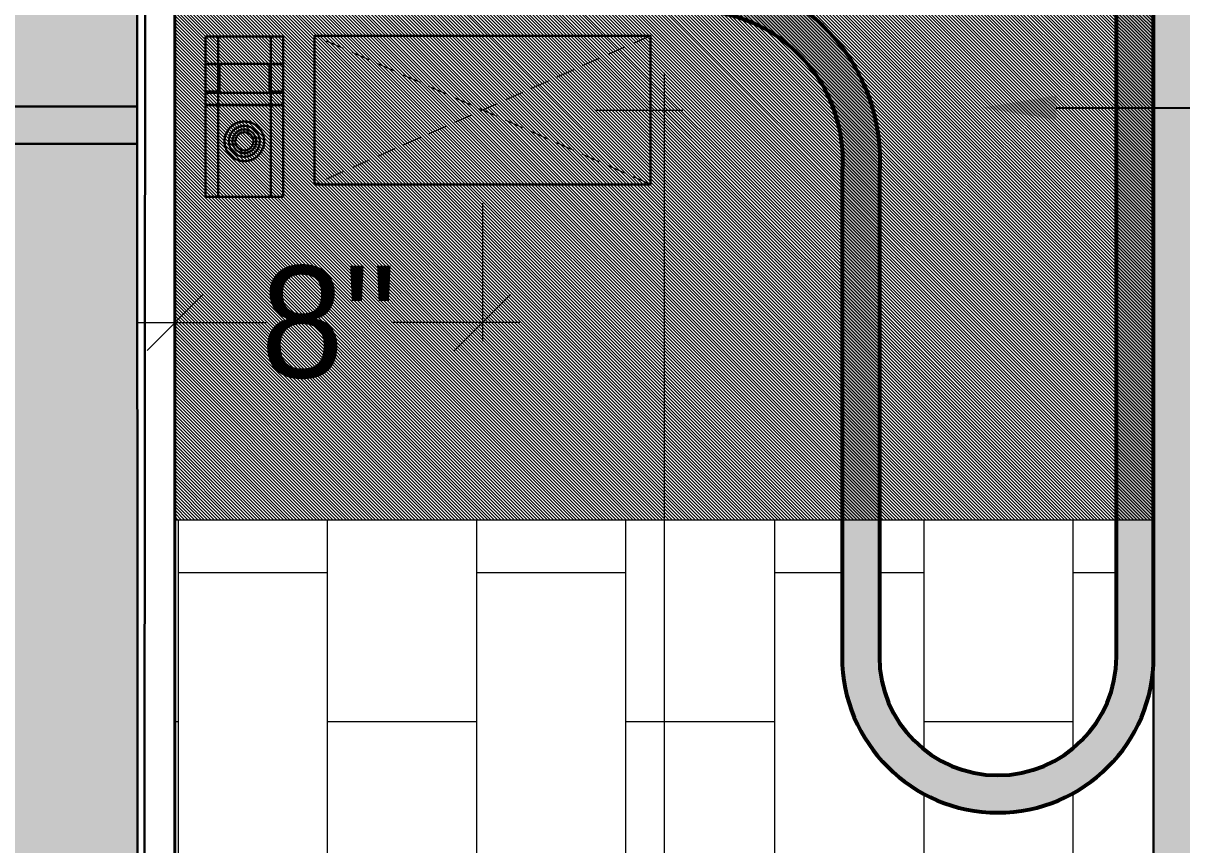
# Model space of a CAD drawing. Header units: millimetres. Extents: x 35877 to 3066687, y -650199 to -40525.
# Drawn here: x 147615.84 to 147646.92, y -179767.3 to -179745.26 of the extents above; entities that cross this region are included whole.
import ezdxf
from ezdxf import colors
from ezdxf.entities.mleader import LeaderData, LeaderLine
from ezdxf.math import Vec2, Vec3

# ---------------------------------------------------------------- set-up
doc = ezdxf.new("R2010")
doc.units = ezdxf.units.MM
doc.header["$MEASUREMENT"] = 0
doc.header["$PDMODE"] = 35
doc.linetypes.add('DASHED', pattern=[0.75, 0.5, -0.25])
doc.linetypes.add('DASHED2', pattern=[0.375, 0.25, -0.125])
doc.layers.get('Defpoints').update_dxf_attribs({"color": 220})
for name, color, linetype, lineweight in [('A8_FURNITURE', 32, 'Continuous', 30), ('dim05', 1, 'Continuous', 13), ('el', 7, 'Continuous', 20), ('ELEC-wires', 1, 'DASHED2', 13), ('Elevation 4.5', 206, 'Continuous', 5), ('FURNI', 25, 'Continuous', 5), ('FURNITURE', 32, 'Continuous', 9), ('furniture dimensions', 1, 'DASHED', 0), ('NAME PLATE', 7, 'Continuous', 25), ('wall', 7, 'Continuous', 30)]:
    doc.layers.add(name, color=color, linetype=linetype, lineweight=lineweight)
doc.styles.add('century g', font='GOTHIC.TTF')
doc.styles.get("Standard").update_dxf_attribs({"font": 'arial.ttf', "height": 6})
doc.dimstyles.new('Archana', dxfattribs={"dimtxt": 2, "dimasz": 0.75, "dimexe": 0.5, "dimexo": 0.5, "dimgap": 0, "dimtad": 0, "dimzin": 0, "dimdsep": 46, "dimlunit": 4, "dimtxsty": 'century g', "dimblk": 'OBLIQUE', "dimcen": 0, "dimdle": 1, "dimclrd": 256, "dimclre": 256, "dimclrt": 256, "dimadec": 0, "dimazin": 0, "dimtfac": 1, "dimtofl": 0, "dimtmove": 1, "dimatfit": 3, "dimfxl": 1, "dimfxlon": 1, "dimtolj": 1, "dimtzin": 0, "dimlwd": -1, "dimlwe": -1, "dimarcsym": 0})
pattern_1 = [(90, (0, 0), (-4, 2.449293598294706e-16), []), (180, (0, 0), (-4, -3.999999999999999), [4, -4])]

# ---------------------------------------------------------------- blocks, each defined once
blk = doc.blocks.new('6616')
at = {"color": 242, "linetype": 'DASHED', "true_color": 0xcd2027}
for p, q in [((386784.7908394939, -36915.77063452489), (386775.7837103015, -36911.78377544171)), ((386784.7908394939, -36911.78377544171), (386775.7837103015, -36915.77063452489))]:
    blk.add_line(p, q, dxfattribs=at)
at = {"layer": 'ELEC-wires', "color": 5, "linetype": 'ByBlock', "lineweight": 30, "ltscale": 4}
blk.add_lwpolyline([(386775.7837103015, -36911.78377544171), (386784.7908394939, -36911.78377544171), (386784.7908394939, -36915.77063452489), (386775.7837103015, -36915.77063452489)], close=True, dxfattribs=at)
blk = doc.blocks.new('_Oblique')
at = {"layer": 'wall', "color": 0, "lineweight": -2}
blk.add_line((-0.5, -0.5), (0.5, 0.5), dxfattribs=at)
blk = doc.blocks.new('*D845')
at = {"layer": 'Defpoints', "color": 0, "linetype": 'Continuous', "lineweight": 0, "transparency": 16777216}
for p in [(147630.7022121066, -179747.5907615924), (147630.7022121066, -179801.5907615923), (147633.0356222892, -179801.5907615923)]:
    blk.add_point(p, dxfattribs=at)
at = {"layer": 'furniture dimensions', "color": 5, "linetype": 'Continuous', "transparency": 16777216}
for p, q in [((147633.0356222892, -179746.5907615924), (147633.0356222892, -179770.6261116943)), ((147633.0356222892, -179802.5907615923), (147633.0356222892, -179778.5554114904)), ((147631.2022121066, -179801.5907615923), (147633.5356222892, -179801.5907615923))]:
    blk.add_line(p, q, dxfattribs=at)
at = {"layer": 'furniture dimensions', "color": 5, "linetype": 'ByBlock', "transparency": 16777216}
blk.add_line((147631.2022121066, -179747.5907615924), (147633.5356222892, -179747.5907615924), dxfattribs=at)
at = {"layer": 'furniture dimensions', "color": 5, "linetype": 'Continuous', "transparency": 16777216, "xscale": 1.5, "yscale": 1.5, "zscale": 1.5}
for p, rotation in [((147633.0356222892, -179747.5907615924), 90), ((147633.0356222892, -179801.5907615923), 270)]:
    blk.add_blockref('_Oblique', p, dxfattribs=dict(at, rotation=rotation))
at = {"layer": 'furniture dimensions', "linetype": 'Continuous', "lineweight": 0, "transparency": 16777216, "insert": (147633.0356222891, -179774.5907615923), "char_height": 3, "attachment_point": 5, "rotation": 90, "style": 'century g'}
blk.add_mtext('\\A1;4\'-6"', dxfattribs=at)
blk = doc.blocks.new('*D846')
at = {"layer": 'Defpoints', "color": 0, "linetype": 'Continuous', "lineweight": 0, "transparency": 16777216}
for p in [(147619.9106457577, -179749.1158736523), (147628.1599022176, -179749.5841911339), (147619.9106457577, -179753.2863337519)]:
    blk.add_point(p, dxfattribs=at)
at = {"layer": 'furniture dimensions', "color": 5, "linetype": 'Continuous', "transparency": 16777216}
for p, q in [((147619.9106457577, -179749.6158736523), (147619.9106457577, -179753.7863337519)), ((147618.9106457577, -179753.2863337519), (147622.3517253812, -179753.2863337519)), ((147629.1599022176, -179753.2863337519), (147625.718822594, -179753.2863337519))]:
    blk.add_line(p, q, dxfattribs=at)
at = {"layer": 'furniture dimensions', "color": 5, "linetype": 'ByBlock', "transparency": 16777216}
blk.add_line((147628.1599022176, -179750.0841911339), (147628.1599022176, -179753.7863337519), dxfattribs=at)
at = {"layer": 'furniture dimensions', "color": 5, "linetype": 'Continuous', "transparency": 16777216, "xscale": 1.5, "yscale": 1.5, "zscale": 1.5, "rotation": 180}
blk.add_blockref('_Oblique', (147619.9106457577, -179753.2863337519), dxfattribs=at)
at = {"layer": 'furniture dimensions', "color": 5, "linetype": 'Continuous', "transparency": 16777216, "xscale": 1.5, "yscale": 1.5, "zscale": 1.5}
blk.add_blockref('_Oblique', (147628.1599022176, -179753.2863337519), dxfattribs=at)
at = {"layer": 'furniture dimensions', "linetype": 'Continuous', "lineweight": 0, "transparency": 16777216, "insert": (147624.0352739876, -179753.2863337519), "char_height": 3, "attachment_point": 5, "style": 'century g'}
blk.add_mtext('\\A1;8"', dxfattribs=at)

msp = doc.modelspace()

# ---------------------------------------------------------------- hatches: boundary and pattern name
at = {"layer": 'dim05', "lineweight": 0, "true_color": 0xa47149, "transparency": 33554630}
h = msp.add_hatch(color=35, dxfattribs=at)
h.dxf.hatch_style = 1
h.paths.add_polyline_path([(147618.895087159, -179709.6314368185), (147572.9029963468, -179709.6314368185), (147572.9106457575, -179801.5907615923), (147618.9027365698, -179801.5907615923), (147618.9014972719, -179786.6922291036), (147612.9027365698, -179786.6922291036), (147612.9027365698, -179789.5907615923, -0.4142135623730951), (147609.9027365698, -179792.5907615923), (147581.9051832111, -179792.5907615923, -0.4142135623730951), (147578.9051832111, -179789.5907615923), (147578.9051832111, -179720.5966616372, -0.4142135623730951), (147581.9051832111, -179717.5966616372), (147609.9027365698, -179717.5966616372, -0.4142135623730951), (147612.9027365698, -179720.5966616372), (147612.9027365698, -179747.4923639864), (147618.8982365273, -179747.4923639864)])
h = msp.add_hatch(color=35, dxfattribs=at)
h.dxf.hatch_style = 1
h.paths.add_polyline_path([(147618.8982365273, -179747.4923639864), (147610.7360699031, -179747.4923639864, 0.4142135623730951), (147607.7360699031, -179750.4923639864), (147607.7360699031, -179783.6922291036, 0.4142135623730951), (147610.7360699031, -179786.6922291036), (147618.9014972719, -179786.6922291036), (147618.9014140893, -179785.6922291036), (147610.7360699031, -179785.6922291036, -0.4142135623730951), (147608.7360699031, -179783.6922291036), (147608.7360699031, -179750.4923639864, -0.4142135623730951), (147610.7360699031, -179748.4923639864), (147618.8983197099, -179748.4923639864)])
h = msp.add_hatch(color=35, dxfattribs=at)
h.dxf.hatch_style = 1
h.paths.add_polyline_path([(147618.8983197099, -179748.4923639864), (147610.7360699031, -179748.4923639864, 0.414213562373095), (147608.7360699031, -179750.4923639864), (147608.7360699031, -179783.6922291036, 0.4142135623730951), (147610.7360699031, -179785.6922291036), (147618.9014140893, -179785.6922291036)])
at = {"layer": 'Elevation 4.5', "lineweight": 0, "true_color": 0x636466, "transparency": 33554687}
h = msp.add_hatch(color=251, dxfattribs=at)
h.dxf.hatch_style = 1
h.paths.add_polyline_path([(147694.1605988205, -179708.5344422612), (147646.1605988205, -179708.5344422612), (147646.1605988205, -179768.3295376403), (147646.1605988205, -179774.5344422612), (147694.1605988205, -179774.5344422612)])
h.paths.add_polyline_path([(147692.9345821966, -179710.0344422612), (147692.9345821966, -179773.0344422612), (147647.6605988205, -179773.0344422612), (147647.6605988205, -179710.0344422612)], flags=16)
at = {"layer": 'NAME PLATE', "lineweight": 0, "true_color": 0x000000, "transparency": 33554687}
h = msp.add_hatch(color=18, dxfattribs=at)
h.dxf.hatch_style = 1
h.set_gradient(color1=(153, 155, 55), color2=(229, 232, 120), name='INVCYLINDER')
edge = h.paths.add_edge_path()
edge.add_arc((147633.7947203521, -179748.9316524861), 5.021724757377659, 355.9019803581733, 450)
edge.add_line((147633.7947203521, -179743.9099277287), (147619.9106457577, -179743.9099277287))
edge.add_line((147619.9106457577, -179743.9099277287), (147619.9106457577, -179744.9099277287))
edge.add_line((147619.9106457577, -179744.9099277287), (147633.7947203521, -179744.9099277287))
edge.add_arc((147633.7947203521, -179748.9316524861), 4.021724757389165, -4.579492458445998, 90, ccw=False)
edge.add_line((147637.8036058325, -179749.2527556294), (147637.8036058325, -179762.252579903))
edge.add_arc((147641.9821023265, -179762.252579903), 4.178496493957937, 180, 360)
edge.add_line((147646.1605988205, -179762.252579903), (147646.1605988205, -179677.5907615923))
edge.add_line((147646.1605988205, -179677.5907615923), (147645.1605988205, -179677.5907615923))
edge.add_line((147645.1605988205, -179677.5907615923), (147645.1605988205, -179762.252579903))
edge.add_arc((147641.9821023265, -179762.252579903), 3.178496493957937, -180, 0, ccw=False)
edge.add_line((147638.8036058325, -179762.252579903), (147638.8036058325, -179749.2905198467))
at = {"layer": 'NAME PLATE', "lineweight": 0, "true_color": 0xc08768, "transparency": 33554687}
h = msp.add_hatch(dxfattribs=at)
h.set_pattern_fill('AR-B816', color=23, scale=0.5, angle=90)
h.set_pattern_definition(pattern_1)
h.paths.add_polyline_path([(147645.1605988205, -179677.5907615923), (147619.9106457577, -179677.5907615923), (147619.9106457577, -179733.9701137534), (147645.1605988205, -179733.9701137534)])
edge = h.paths.add_edge_path()
edge.add_arc((147641.9821023265, -179762.252579903), 4.178496493957937, -180, 0, ccw=False)
edge.add_line((147637.8036058325, -179762.252579903), (147637.8036058325, -179758.5873134516))
edge.add_line((147637.8036058325, -179758.5873134516), (147619.9106457577, -179758.5873134516))
edge.add_line((147619.9106457577, -179758.5873134516), (147619.9106457577, -179801.5907615923))
edge.add_line((147619.9106457577, -179801.5907615923), (147646.1605988205, -179801.5907615923))
edge.add_line((147646.1605988205, -179801.5907615923), (147646.1605988205, -179762.252579903))
h.paths.add_polyline_path([(147629.6914686521, -179779.4114617963), (147629.6914686521, -179769.7782191042)], flags=16)
at = {"layer": 'NAME PLATE', "lineweight": 0, "transparency": 33554687}
h = msp.add_hatch(dxfattribs=at)
h.set_pattern_fill('ANSI31', color=8, scale=0.5, angle=90)
h.set_pattern_definition([(135, (-139.5321753868775, 0), (-0.04419417382415922, -0.04419417382415922), [])])
h.paths.add_polyline_path([(147646.1740723572, -179733.9701137534), (147619.9106457577, -179733.9701137534), (147619.9106457577, -179758.5873134516), (147646.1740723572, -179758.5873134516)])
at = {"layer": 'NAME PLATE', "lineweight": 0, "true_color": 0xc08768, "transparency": 33554687}
h = msp.add_hatch(dxfattribs=at)
h.set_pattern_fill('AR-B816', color=23, scale=0.5, angle=90)
h.set_pattern_definition(pattern_1)
h.paths.add_polyline_path([(147645.1605988205, -179762.252579903), (147645.1605988205, -179758.5873134516), (147638.8036058325, -179758.5873134516), (147638.8036058325, -179762.252579903, 1)])

# ---------------------------------------------------------------- linework, layer by layer
at = {"layer": 'A8_FURNITURE', "color": 18, "linetype": 'ByBlock', "lineweight": 53, "true_color": 0x000000, "transparency": 33554687}
for points in [[(147619.9106457577, -179744.9099277287), (147633.7947203521, -179744.9099277287, -0.4378222485590691), (147637.8036058325, -179749.2527556294), (147637.8036058325, -179762.252579903, 0.9999999999999999), (147646.1605988205, -179762.252579903), (147646.1605988205, -179677.5907615923)], [(147619.9106457577, -179743.9099277287), (147633.7947203521, -179743.9099277287, -0.4353210210547044), (147638.8036058325, -179749.2905198467), (147638.8036058325, -179762.252579903, 1), (147645.1605988205, -179762.252579903), (147645.1605988205, -179677.5907615923)]]:
    msp.add_lwpolyline(points, format="xyb", dxfattribs=at)
at = {"layer": 'A8_FURNITURE', "linetype": 'ByBlock', "transparency": 33554687}
msp.add_lwpolyline([(147573.0766023466, -179709.5712758291), (147619.1362171469, -179709.6102473555), (147619.068982726, -179801.6233384035)], dxfattribs=at)
at = {"layer": 'el', "lineweight": 0, "transparency": 33554559}
msp.add_lwpolyline([(147694.1605988205, -179774.5344422612), (147646.1605988205, -179774.5344422612), (147646.1605988205, -179708.5344422612), (147694.1605988205, -179708.5344422612)], close=True, dxfattribs=at)
msp.add_lwpolyline([(147694.1605988205, -179774.5344422612), (147646.1605988205, -179774.5344422612), (147646.1605988205, -179708.5344422612), (147694.1605988205, -179708.5344422612)], close=True, dxfattribs=at)
at = {"layer": 'el', "lineweight": 30, "transparency": 33554559}
msp.add_lwpolyline([(147694.1605988205, -179774.5344422612), (147646.1605988205, -179774.5344422612), (147646.1605988205, -179708.5344422612), (147694.1605988205, -179708.5344422612)], close=True, dxfattribs=at)
at = {"layer": 'Elevation 4.5', "color": 18, "lineweight": 30, "true_color": 0x000000, "transparency": 33554687}
msp.add_line((147619.9027365698, -179801.5907615923), (147619.895087159, -179708.6314368185), dxfattribs=at)
msp.add_lwpolyline([(147619.895087159, -179708.6314368185), (147571.9029963468, -179708.6314368185), (147571.9106457575, -179801.5907615923), (147619.9027365698, -179801.5907615923)], close=True, dxfattribs=at)
at = {"layer": 'FURNI', "color": 5, "lineweight": 30, "transparency": 33554687}
for p, q in [((147620.7317666205, -179745.6266273431, 0.04952140040293287), (147620.7357015441, -179745.6171275986, 0.04952140040293287)), ((147620.7317666205, -179746.3520994087, 0.04952140040293287), (147620.7317666205, -179745.6266273431, 0.04952140040293287)), ((147620.7357015441, -179745.6171275986, 0.04952140040293287), (147620.7452012886, -179745.6131926759, 0.04952140040293287)), ((147622.8007054728, -179745.6131926759, 0.04952140040293287), (147620.7452012886, -179745.6131926759, 0.04952140040293287)), ((147621.0676333176, -179746.3520994087, 0.04952140040293287), (147621.0676333176, -179745.6266273431, 0.04952140040293287)), ((147622.4782734437, -179746.3520994087, 0.04952140040293287), (147622.4782734437, -179745.6266273431, 0.04952140040293287)), ((147622.8102052173, -179745.6171275986, 0.04952140040293287), (147622.8007054728, -179745.6131926759, 0.04952140040293287)), ((147622.8141401409, -179745.6266273431, 0.04952140040293287), (147622.8102052173, -179745.6171275986, 0.04952140040293287)), ((147622.8141401409, -179746.3520994087, 0.04952140040293287), (147622.8141401409, -179745.6266273431, 0.04952140040293287)), ((147620.7317666205, -179746.3588167423, 0.04952140040293287), (147620.7317666205, -179746.3520994087, 0.04952140040293287)), ((147621.0676333176, -179746.3520994087, 0.04952140040293287), (147620.7317666205, -179746.3520994087, 0.04952140040293287)), ((147620.7317666205, -179746.3588167423, 0.04952140040293287), (147620.7317666205, -179747.0913999829, 0.04952140040293287)), ((147620.7317666205, -179746.3588167423, 0.04952140040293287), (147621.0676333176, -179746.3588167423, 0.04952140040293287)), ((147621.0676333176, -179746.3588167423, 0.04952140040293287), (147621.0676333176, -179746.3520994087, 0.04952140040293287)), ((147621.0676333176, -179747.0913999829, 0.04952140040293287), (147621.0676333176, -179746.3588167423, 0.04952140040293287)), ((147621.1012199874, -179746.3520994087, 0.04952140040293287), (147622.444686775, -179746.3520994087, 0.04952140040293287)), ((147621.1012199874, -179747.1249866526, 0.04952140040293287), (147621.1012199874, -179746.3520994087, 0.04952140040293287)), ((147622.444686775, -179746.3520994087, 0.04952140040293287), (147622.444686775, -179747.1249866526, 0.04952140040293287)), ((147622.4782734437, -179746.3588167423, 0.04952140040293287), (147622.4782734437, -179746.3520994087, 0.04952140040293287)), ((147622.8141401409, -179746.3520994087, 0.04952140040293287), (147622.4782734437, -179746.3520994087, 0.04952140040293287)), ((147622.4782734437, -179747.0913999829, 0.04952140040293287), (147622.4782734437, -179746.3588167423, 0.04952140040293287)), ((147622.4782734437, -179746.3588167423, 0.04952140040293287), (147622.8141401409, -179746.3588167423, 0.04952140040293287)), ((147622.8141401409, -179746.3588167423, 0.04952140040293287), (147622.8141401409, -179746.3520994087, 0.04952140040293287)), ((147622.8141401409, -179747.0913999829, 0.04952140040293287), (147622.8141401409, -179746.3588167423, 0.04952140040293287)), ((147620.7317666205, -179747.0913999829, 0.04952140040293287), (147620.7317666205, -179747.0981173164, 0.04952140040293287)), ((147621.0676333176, -179747.0913999829, 0.04952140040293287), (147620.7317666205, -179747.0913999829, 0.04952140040293287)), ((147620.7317666205, -179747.1182693181, 0.04952140040293287), (147620.7317666205, -179747.0981173164, 0.04952140040293287)), ((147621.0676333176, -179747.0981173164, 0.04952140040293287), (147620.7317666205, -179747.0981173164, 0.04952140040293287)), ((147620.7317666205, -179747.1249866526, 0.04952140040293287), (147620.7317666205, -179747.1182693181, 0.04952140040293287)), ((147621.0676333176, -179747.1182693181, 0.04952140040293287), (147620.7317666205, -179747.1182693181, 0.04952140040293287)), ((147620.7317666205, -179747.1249866526, 0.04952140040293287), (147620.7317666205, -179747.4468798845, 0.04952140040293287)), ((147620.7317666205, -179747.1249866526, 0.04952140040293287), (147621.0676333176, -179747.1249866526, 0.04952140040293287)), ((147621.0676333176, -179747.0981173164, 0.04952140040293287), (147621.0676333176, -179747.0913999829, 0.04952140040293287)), ((147621.0676333176, -179747.1182693181, 0.04952140040293287), (147621.0676333176, -179747.0981173164, 0.04952140040293287)), ((147621.0676333176, -179747.1249866526, 0.04952140040293287), (147621.0676333176, -179747.1182693181, 0.04952140040293287)), ((147621.0676333176, -179747.4468798845, 0.04952140040293287), (147621.0676333176, -179747.1249866526, 0.04952140040293287)), ((147622.444686775, -179747.1249866526, 0.04952140040293287), (147621.1012199874, -179747.1249866526, 0.04952140040293287)), ((147622.4782734437, -179747.0981173164, 0.04952140040293287), (147622.4782734437, -179747.0913999829, 0.04952140040293287)), ((147622.8141401409, -179747.0913999829, 0.04952140040293287), (147622.4782734437, -179747.0913999829, 0.04952140040293287)), ((147622.4782734437, -179747.1182693181, 0.04952140040293287), (147622.4782734437, -179747.0981173164, 0.04952140040293287)), ((147622.8141401409, -179747.0981173164, 0.04952140040293287), (147622.4782734437, -179747.0981173164, 0.04952140040293287)), ((147622.4782734437, -179747.1249866526, 0.04952140040293287), (147622.4782734437, -179747.1182693181, 0.04952140040293287)), ((147622.8141401409, -179747.1182693181, 0.04952140040293287), (147622.4782734437, -179747.1182693181, 0.04952140040293287)), ((147622.4782734437, -179747.4468798845, 0.04952140040293287), (147622.4782734437, -179747.1249866526, 0.04952140040293287)), ((147622.8141401409, -179747.1249866526, 0.04952140040293287), (147622.4782734437, -179747.1249866526, 0.04952140040293287)), ((147622.8141401409, -179747.0981173164, 0.04952140040293287), (147622.8141401409, -179747.0913999829, 0.04952140040293287)), ((147622.8141401409, -179747.1182693181, 0.04952140040293287), (147622.8141401409, -179747.0981173164, 0.04952140040293287)), ((147622.8141401409, -179747.1249866526, 0.04952140040293287), (147622.8141401409, -179747.1182693181, 0.04952140040293287)), ((147622.8141401409, -179747.4468798845, 0.04952140040293287), (147622.8141401409, -179747.1249866526, 0.04952140040293287)), ((147620.7317666205, -179747.4468798845, 0.04952140040293287), (147620.7317666205, -179747.4603145526, 0.04952140040293287)), ((147620.7317666205, -179747.4468798845, 0.04952140040293287), (147621.0676333176, -179747.4468798845, 0.04952140040293287)), ((147622.4782734437, -179747.4468798845, 0.04952140040293287), (147621.0676333176, -179747.4468798845, 0.04952140040293287)), ((147621.0676333176, -179747.4603145526, 0.04952140040293287), (147621.0676333176, -179747.4468798845, 0.04952140040293287)), ((147622.4782734437, -179747.4603145526, 0.04952140040293287), (147622.4782734437, -179747.4468798845, 0.04952140040293287)), ((147622.4782734437, -179747.4468798845, 0.04952140040293287), (147622.8141401409, -179747.4468798845, 0.04952140040293287)), ((147622.8141401409, -179747.4603145526, 0.04952140040293287), (147622.8141401409, -179747.4468798845, 0.04952140040293287)), ((147620.7317666205, -179749.8988517265, 0.04952140040293287), (147620.7317666205, -179747.4603145526, 0.04952140040293287)), ((147621.0676333176, -179747.4603145526, 0.04952140040293287), (147620.7317666205, -179747.4603145526, 0.04952140040293287)), ((147622.4782734437, -179747.4603145526, 0.04952140040293287), (147621.0676333176, -179747.4603145526, 0.04952140040293287)), ((147621.0676333176, -179749.8988517265, 0.04952140040293287), (147621.0676333176, -179747.4603145526, 0.04952140040293287)), ((147622.4782734437, -179749.8988517265, 0.04952140040293287), (147622.4782734437, -179747.4603145526, 0.04952140040293287)), ((147622.4782734437, -179747.4603145526, 0.04952140040293287), (147622.8141401409, -179747.4603145526, 0.04952140040293287)), ((147622.8141401409, -179749.8988517265, 0.04952140040293287), (147622.8141401409, -179747.4603145526, 0.04952140040293287)), ((147620.7317666205, -179749.8988517265, 0.04952140040293287), (147620.7357015441, -179749.908351471, 0.04952140040293287)), ((147620.7357015441, -179749.908351471, 0.04952140040293287), (147620.7452012886, -179749.9122863946, 0.04952140040293287)), ((147620.7452012886, -179749.9122863946, 0.04952140040293287), (147622.8007054728, -179749.9122863946, 0.04952140040293287)), ((147622.8007054728, -179749.9122863946, 0.04952140040293287), (147622.8102052173, -179749.908351471, 0.04952140040293287)), ((147622.8102052173, -179749.908351471, 0.04952140040293287), (147622.8141401409, -179749.8988517265, 0.04952140040293287))]:
    msp.add_line(p, q, dxfattribs=at)
for points in [[(147621.2510742562, -179748.2897699292), (147621.2705735013, -179748.2444582733), (147621.2891572265, -179748.2053755832), (147621.3069192468, -179748.1718141309), (147621.3239533769, -179748.1430661961), (147621.3403534348, -179748.1184240517), (147621.3562132361, -179748.0971799738), (147621.3716265958, -179748.07862624), (147621.3866873308, -179748.0620551224), (147621.4014850034, -179748.0468605983), (147621.4160921656, -179748.0328434448), (147621.430577115, -179748.0199061384), (147621.4450081483, -179748.0079511575), (147621.4594535631, -179747.9968809758), (147621.4739816569, -179747.9865980738), (147621.4886607266, -179747.9770049251), (147621.5035590724, -179747.96800401), (147621.5187307353, -179747.9595152562), (147621.5341727406, -179747.9515284089), (147621.549867859, -179747.9440506616), (147621.565798858, -179747.9370892144), (147621.5819485112, -179747.9306512618), (147621.5982995861, -179747.9247440009), (147621.6148348552, -179747.9193746283), (147621.6315370853, -179747.914550341), (147621.6483888373, -179747.9102775495), (147621.6653718183, -179747.9065595309), (147621.6824675201, -179747.9033987786), (147621.6996574391, -179747.9007977828), (147621.7169230709, -179747.8987590366), (147621.7342459083, -179747.8972850296), (147621.7516074477, -179747.8963782557), (147621.7689891819, -179747.8960412064), (147621.7863726037, -179747.8962755625), (147621.8037391965, -179747.8970797512), (147621.82107044, -179747.8984513919), (147621.8383478139, -179747.9003881014), (147621.8555527999, -179747.9028874983), (147621.8726668766, -179747.9059471975), (147621.8896715258, -179747.9095648185), (147621.906548227, -179747.9137379781), (147621.9232786678, -179747.918463508), (147621.9398453691, -179747.9237351001), (147621.9562310575, -179747.9295456599), (147621.9724184627, -179747.9358880914), (147621.9883903115, -179747.9427552999), (147622.0041293314, -179747.9501401915), (147622.0196182521, -179747.9580356724), (147622.0348398004, -179747.9664346458), (147622.0497771081, -179747.9753293156), (147622.0644149239, -179747.9847090592), (147622.0787384006, -179747.9945625573), (147622.0927326911, -179748.004878484), (147622.1063829482, -179748.0156455173), (147622.1196743239, -179748.0268523333), (147622.1325919711, -179748.0384876098), (147622.1451210425, -179748.0505400219), (147622.1572472647, -179748.0629976711), (147622.1689586526, -179748.0758463548), (147622.1802437956, -179748.0890712909), (147622.191091284, -179748.1026577002), (147622.2014897054, -179748.1165908019), (147622.2114276521, -179748.1308558158), (147622.2208937107, -179748.1454379627), (147622.2298764697, -179748.1603224625), (147622.2383682708, -179748.1755167537), (147622.2463764491, -179748.1911171603), (147622.2539120911, -179748.2072422237), (147622.2609862842, -179748.2240104902), (147622.2676101139, -179748.2415404975), (147622.2737946658, -179748.2599507918), (147622.2795510291, -179748.2793599147), (147622.2848902883, -179748.2998864095), (147622.289776896, -179748.3217392986), (147622.2939887753, -179748.3454895162), (147622.2972572118, -179748.3717984765), (147622.2993134939, -179748.4013275963), (147622.2998889096, -179748.4347382871), (147622.2987147475, -179748.4726919656), (147622.2955222929, -179748.5158500451), (147622.2900428351, -179748.5648739397)], [(147621.4074134034, -179748.2190878254), (147621.4312207614, -179748.1889251241), (147621.4530834042, -179748.1632647247), (147621.4732146085, -179748.1415930254), (147621.4918276517, -179748.1233964258), (147621.5091358124, -179748.1081613249), (147621.525352368, -179748.0953741207), (147621.5406905951, -179748.084521212), (147621.5553637714, -179748.0750889986), (147621.5695614711, -179748.0666395429), (147621.5833784489, -179748.0590375711), (147621.5968857564, -179748.0522234731), (147621.6101544461, -179748.0461376396), (147621.6232555693, -179748.0407204603), (147621.6362601769, -179748.0359123231), (147621.6492393192, -179748.0316536215), (147621.6622640489, -179748.0278847435), (147621.6753911747, -179748.0245563381), (147621.6886205215, -179748.0216600879), (147621.7019376781, -179748.0191979355), (147621.7153282267, -179748.01717182), (147621.728777753, -179748.0155836831), (147621.7422718423, -179748.0144354657), (147621.7557960794, -179748.0137291116), (147621.7693360474, -179748.0134665578), (147621.7828773305, -179748.0136491147), (147621.7964055043, -179748.0142755595), (147621.8099061408, -179748.0153440352), (147621.8233648146, -179748.0168526874), (147621.8367671006, -179748.0187996592), (147621.8500985707, -179748.0211830943), (147621.8633447977, -179748.0240011367), (147621.8764913565, -179748.0272519321), (147621.8895239819, -179748.0309330107), (147621.9024290581, -179748.0350394578), (147621.915193131, -179748.0395657488), (147621.9278027442, -179748.0445063564), (147621.9402444445, -179748.0498557531), (147621.9525047772, -179748.0556084125), (147621.9645702865, -179748.0617588091), (147621.9764275205, -179748.0683014154), (147621.9880633362, -179748.0752301564), (147621.9994658556, -179748.0825367601), (147622.0106235126, -179748.090212406), (147622.0215247402, -179748.0982482734), (147622.0321579742, -179748.1066355438), (147622.0425116484, -179748.1153653938), (147622.0525741958, -179748.1244290046), (147622.0623340521, -179748.1338175538), (147622.0717800985, -179748.1435217749), (147622.0809029973, -179748.1535306017), (147622.0896938628, -179748.1638325204), (147622.0981438056, -179748.174416018), (147622.1062439353, -179748.1852695824), (147622.1139853642, -179748.1963816968), (147622.1213592047, -179748.207740852), (147622.1283565665, -179748.2193355321), (147622.1349691086, -179748.2311539057), (147622.1411906787, -179748.2431828699), (147622.1470156692, -179748.2554090035), (147622.1524384765, -179748.2678188824), (147622.1574534921, -179748.2803990881), (147622.1620551113, -179748.2931361965), (147622.1662377285, -179748.3060167872), (147622.1699957371, -179748.3190274381), (147622.1733218728, -179748.332172205), (147622.1762022356, -179748.3455250387), (147622.1786212687, -179748.3591773746), (147622.1805634134, -179748.3732206405), (147622.182013111, -179748.3877462692), (147622.1829548039, -179748.4028456903), (147622.1833729351, -179748.4186103347), (147622.1832519433, -179748.4351316339), (147622.182522944, -179748.4525596949), (147622.180903727, -179748.4712793374), (147622.1780587526, -179748.4917340524), (147622.1736524849, -179748.5143673358), (147622.1673493831, -179748.5396226824), (147622.1588139095, -179748.5679435863), (147622.1477105234, -179748.5997735423), (147622.133703688, -179748.6355560434)], [(147622.2900428351, -179748.5648739397), (147622.2705435891, -179748.6101855955), (147622.2519598648, -179748.6492682875), (147622.2341978446, -179748.682829738), (147622.2171637144, -179748.7115776737), (147622.2007636566, -179748.7362198181), (147622.1849038553, -179748.7574638951), (147622.1694904956, -179748.7760176308), (147622.1544297606, -179748.7925887483), (147622.139632088, -179748.8077832715), (147622.1250249248, -179748.821800425), (147622.1105399754, -179748.8347377305), (147622.0961089431, -179748.8466927133), (147622.0816635283, -179748.857762893), (147622.0671354345, -179748.868045796), (147622.052456363, -179748.8776389438), (147622.0375580181, -179748.8866398598), (147622.0223863552, -179748.8951286127), (147622.0069443498, -179748.9031154619), (147621.9912492324, -179748.9105932073), (147621.9753182324, -179748.9175546545), (147621.9591685802, -179748.9239926071), (147621.9428175053, -179748.9298998679), (147621.9262822362, -179748.9352692415), (147621.9095800052, -179748.9400935297), (147621.8927282531, -179748.9443663203), (147621.875745273, -179748.9480843379), (147621.8586495713, -179748.9512450903), (147621.8414596504, -179748.953846087), (147621.8241940204, -179748.9558848341), (147621.8068711821, -179748.9573588393), (147621.7895096437, -179748.9582656131), (147621.7721279094, -179748.9586026625), (147621.7547444867, -179748.9583683073), (147621.737377894, -179748.9575641177), (147621.7200466505, -179748.9561924779), (147621.7027692756, -179748.9542557684), (147621.6855642906, -179748.9517563724), (147621.6684502129, -179748.9486966732), (147621.6514455647, -179748.9450790512), (147621.6345688634, -179748.9409058926), (147621.6178384236, -179748.9361803609), (147621.6012717223, -179748.9309087697), (147621.5848860329, -179748.9250982109), (147621.5686986287, -179748.9187557793), (147621.552726779, -179748.9118885699), (147621.5369877581, -179748.9045036773), (147621.5214988392, -179748.8966081984), (147621.50627729, -179748.8882092231), (147621.4913399833, -179748.8793145551), (147621.4767021666, -179748.8699348097), (147621.4623786899, -179748.8600813125), (147621.4483843994, -179748.8497653858), (147621.4347341432, -179748.8389983534), (147621.4214427675, -179748.8277915365), (147621.4085251194, -179748.816156261), (147621.395996048, -179748.8041038479), (147621.3838698266, -179748.7916461977), (147621.3721584388, -179748.7787975141), (147621.3608732958, -179748.7655725789), (147621.3500258064, -179748.7519861695), (147621.3396273841, -179748.7380530679), (147621.3296894392, -179748.7237880531), (147621.3202233807, -179748.7092059062), (147621.3112406198, -179748.6943214082), (147621.3027488206, -179748.679127116), (147621.2947406413, -179748.6635267095), (147621.2872049993, -179748.6474016451), (147621.2801308072, -179748.6306333806), (147621.2735069774, -179748.6131033723), (147621.2673224237, -179748.594693078), (147621.2615660623, -179748.5752839542), (147621.256226803, -179748.5547574594), (147621.2513401945, -179748.5329045712), (147621.2471283151, -179748.5091543536), (147621.2438598795, -179748.4828453924), (147621.2418035966, -179748.4533162744), (147621.2412281808, -179748.4199055818), (147621.2424023439, -179748.3819519042), (147621.2455947975, -179748.3387938247), (147621.2510742562, -179748.2897699292)], [(147622.133703688, -179748.6355560434), (147622.10989633, -179748.6657187457), (147622.0880336872, -179748.6913791451), (147622.0679024829, -179748.7130508444), (147622.0492894387, -179748.731247444), (147622.0319812781, -179748.7464825458), (147622.0157647234, -179748.75926975), (147622.0004264962, -179748.7701226578), (147621.98575332, -179748.7795548712), (147621.9715556203, -179748.788004326), (147621.9577386424, -179748.7956062977), (147621.944231334, -179748.8024203957), (147621.9309626444, -179748.8085062302), (147621.9178615211, -179748.8139234104), (147621.9048569145, -179748.8187315458), (147621.8918777712, -179748.8229902483), (147621.8788530415, -179748.8267591263), (147621.8657259167, -179748.8300875316), (147621.8524965698, -179748.8329837809), (147621.8391794132, -179748.8354459343), (147621.8257888647, -179748.8374720498), (147621.8123393374, -179748.8390601867), (147621.7988452482, -179748.8402084031), (147621.785321012, -179748.8409147591), (147621.771781043, -179748.841177312), (147621.7582397608, -179748.8409947551), (147621.7447115871, -179748.8403683103), (147621.7312109506, -179748.8392998337), (147621.7177522749, -179748.8377911815), (147621.7043499908, -179748.8358442106), (147621.6910185207, -179748.8334607755), (147621.6777722927, -179748.8306427322), (147621.6646257349, -179748.8273919386), (147621.6515931085, -179748.8237108591), (147621.6386880324, -179748.8196044111), (147621.6259239603, -179748.81507812), (147621.6133143463, -179748.8101375134), (147621.6008726469, -179748.8047881167), (147621.5886123142, -179748.7990354573), (147621.5765468048, -179748.7928850607), (147621.5646895709, -179748.7863424535), (147621.5530537542, -179748.7794137134), (147621.5416512357, -179748.7721071097), (147621.5304935787, -179748.7644314638), (147621.5195923511, -179748.7563955954), (147621.5089591172, -179748.748008326), (147621.498605443, -179748.739278476), (147621.4885428947, -179748.7302148652), (147621.4787830383, -179748.7208263151), (147621.4693369929, -179748.711122094), (147621.4602140932, -179748.7011132681), (147621.4514232276, -179748.6908113494), (147621.4429732858, -179748.6802278509), (147621.4348731552, -179748.6693742884), (147621.4271317263, -179748.6582621721), (147621.4197578866, -179748.6469030178), (147621.4127605249, -179748.6353083386), (147621.4061479818, -179748.6234899641), (147621.3999264118, -179748.6114609999), (147621.3941014212, -179748.5992348672), (147621.3886786148, -179748.5868249864), (147621.3836635992, -179748.5742447817), (147621.3790619791, -179748.5615076724), (147621.3748793619, -179748.5486270816), (147621.3711213533, -179748.5356164307), (147621.3677952176, -179748.5224716657), (147621.3649148548, -179748.5091188301), (147621.3624958218, -179748.4954664952), (147621.360553677, -179748.4814232283), (147621.3591039803, -179748.4668976006), (147621.3581622875, -179748.4517981795), (147621.3577441562, -179748.4360335351), (147621.3578651471, -179748.4195122359), (147621.3585941473, -179748.4020841739), (147621.3602133643, -179748.3833645334), (147621.3630583369, -179748.3629098184), (147621.3674646056, -179748.340276534), (147621.3737677083, -179748.3150211874), (147621.3823031819, -179748.2867002835), (147621.393406567, -179748.2548703275), (147621.4074134034, -179748.2190878254)], [(147621.5973310441, -179748.6015758713), (147621.5838467785, -179748.5834959059), (147621.572619696, -179748.5672024845), (147621.5633910045, -179748.5524966636), (147621.5559019166, -179748.5391794986), (147621.5498936398, -179748.5270520452), (147621.5451073869, -179748.5159153606), (147621.5412843645, -179748.5055705023), (147621.5381657852, -179748.4958185249), (147621.5355334895, -179748.4864750656), (147621.5333318346, -179748.4774140784), (147621.531545813, -179748.4685240978), (147621.5301604139, -179748.4596936566), (147621.5291606279, -179748.4508112895), (147621.5285314441, -179748.4417655294), (147621.5282578541, -179748.4324449117), (147621.528324847, -179748.4227379684), (147621.5287527394, -179748.4125084284), (147621.5297031513, -179748.4015207852), (147621.5313730313, -179748.3895147269), (147621.5339593262, -179748.3762299393), (147621.5376589818, -179748.3614061114), (147621.5426689469, -179748.3447829292), (147621.5491861681, -179748.3261000815), (147621.5574075923, -179748.3050972552)], [(147621.5574075923, -179748.3050972552), (147621.571381512, -179748.2873930152), (147621.5842139654, -179748.2723314383), (147621.5960301374, -179748.2596110611), (147621.6069552124, -179748.2489304201), (147621.6171143771, -179748.2399880563), (147621.6266328142, -179748.2324825035), (147621.6356357092, -179748.2261123018), (147621.644248247, -179748.2205759895), (147621.6525817009, -179748.2156165133), (147621.6606916868, -179748.2111544752), (147621.6686199101, -179748.2071548852), (147621.6764080728, -179748.2035827565), (147621.6840978831, -179748.2004030992), (147621.6917310412, -179748.1975809255), (147621.6993492533, -179748.1950812454), (147621.7069942233, -179748.1928690731), (147621.7146992933, -179748.1909154386), (147621.7224643657, -179748.1892154611), (147621.7302809766, -179748.1877702813), (147621.7381406667, -179748.1865810364), (147621.746034975, -179748.1856488672), (147621.7539554386, -179748.1849749119), (147621.7618935982, -179748.1845603104), (147621.769840991, -179748.1844062026), (147621.7777988127, -179748.1845173233), (147621.7858068811, -179748.1849127862), (147621.79391467, -179748.1856153033), (147621.802171653, -179748.1866475859), (147621.8106273048, -179748.1880323415), (147621.8193310991, -179748.1897922832), (147621.8283325097, -179748.1919501213), (147621.8376810112, -179748.194528567), (147621.8474512415, -179748.1975894787), (147621.8578185046, -179748.2013513179), (147621.8689832714, -179748.2060716956), (147621.881146008, -179748.2120082195), (147621.8945071845, -179748.2194185018), (147621.9092672708, -179748.2285601528), (147621.9256267351, -179748.2396907819), (147621.9437860473, -179748.2530679994)], [(147621.9437860473, -179748.2530679994), (147621.957270312, -179748.2711479639), (147621.9684973954, -179748.2874413843), (147621.9777260859, -179748.3021472071), (147621.9852151748, -179748.3154643721), (147621.9912234506, -179748.3275918246), (147621.9960097045, -179748.3387285083), (147621.9998327259, -179748.3490733675), (147622.0029513043, -179748.358825344), (147622.0055849336, -179748.3681584488), (147622.007795913, -179748.377146954), (147622.0096072451, -179748.3858401992), (147622.0110419317, -179748.3942875232), (147622.0121229755, -179748.4025382645), (147622.0128733794, -179748.4106417609), (147622.013316146, -179748.4186473529), (147622.0134742771, -179748.4266043802), (147622.0133671238, -179748.4345525441), (147622.0129994264, -179748.4424930143), (147622.0123722757, -179748.4504173215), (147622.0114867611, -179748.4583169988), (147622.0103439706, -179748.466183577), (147622.0089449937, -179748.4740085903), (147622.007290921, -179748.4817835701), (147622.0053828413, -179748.4895000479), (147622.0032222027, -179748.4971496512), (147622.0008118896, -179748.5047243902), (147621.9981551476, -179748.5122163643), (147621.9952552187, -179748.519617678), (147621.9921153475, -179748.5269204334), (147621.988738777, -179748.5341167332), (147621.9851287527, -179748.5411986814), (147621.9812885177, -179748.5481583805), (147621.9772216378, -179748.5549881163), (147621.9729329681, -179748.5616809161), (147621.9684276859, -179748.5682299922), (147621.9637109682, -179748.5746285546), (147621.9587879943, -179748.5808698165), (147621.9536639385, -179748.5869469888), (147621.948343979, -179748.5928532819), (147621.9428332949, -179748.5985819086), (147621.9371373242, -179748.6041263401), (147621.9312625638, -179748.6094810994), (147621.9252157694, -179748.6146409682), (147621.9190037007, -179748.6196007294), (147621.9126331153, -179748.6243551656), (147621.9061107699, -179748.6288990595), (147621.8994434232, -179748.633227194), (147621.8926378319, -179748.6373343527), (147621.8857009437, -179748.6412156376), (147621.8786404457, -179748.6448674373), (147621.8714642197, -179748.6482864621), (147621.864180141, -179748.6514694219), (147621.8567960894, -179748.6544130252), (147621.8493199403, -179748.6571139827), (147621.8417595745, -179748.6595690039), (147621.8341228681, -179748.6617747977), (147621.8264177971, -179748.6637284312), (147621.8186527256, -179748.6654284078), (147621.8108361138, -179748.6668735885), (147621.8029764237, -179748.6680628325), (147621.7950821164, -179748.6689950035), (147621.7871616528, -179748.6696689579), (147621.7792234932, -179748.6700835585), (147621.7712761004, -179748.6702376663), (147621.7633182787, -179748.6701265465), (147621.7553102103, -179748.6697310836), (147621.7472024214, -179748.6690285665), (147621.7389454374, -179748.6679962848), (147621.7304897856, -179748.6666115274), (147621.7217859922, -179748.6648515857), (147621.7127845807, -179748.6626937476), (147621.7034360802, -179748.6601153028), (147621.6936658498, -179748.657054391), (147621.6832985858, -179748.653292551), (147621.67213382, -179748.6485721751), (147621.6599710824, -179748.6426356494), (147621.646609906, -179748.6352253671), (147621.6318498206, -179748.626083717), (147621.6154903563, -179748.6149530879), (147621.5973310441, -179748.6015758713)]]:
    msp.add_lwpolyline(points, dxfattribs=at)
msp.add_lwpolyline([(147621.5442215976, -179748.2023182132), (147621.5517050418, -179748.1950338616), (147621.5594233841, -179748.1879987058), (147621.5673677454, -179748.1812195986), (147621.5755292474, -179748.1747033953), (147621.5838990108, -179748.1684569514), (147621.5924681591, -179748.1624871197), (147621.6012278123, -179748.1568007575), (147621.6101690902, -179748.1514047173), (147621.6192828713, -179748.146305431), (147621.62855905, -179748.1415076454), (147621.6379872755, -179748.1370156829), (147621.6475571989, -179748.1328338667), (147621.6572584695, -179748.128966519), (147621.6670807356, -179748.1254179648), (147621.6770136495, -179748.1221925237), (147621.6870468593, -179748.1192945226), (147621.6971698877, -179748.1167278106), (147621.707371746, -179748.1144943575), (147621.717641319, -179748.112595659), (147621.7279674884, -179748.1110332136), (147621.738339139, -179748.109808516), (147621.7487451544, -179748.1089230648), (147621.7591744166, -179748.1083783566), (147621.7696158121, -179748.1081758871), (147621.7800582208, -179748.1083166667), (147621.79049052, -179748.1087997521), (147621.8009015842, -179748.1096237109), (147621.8112802886, -179748.1107871135), (147621.8216155086, -179748.1122885275), (147621.8318961187, -179748.1141265224), (147621.8421109951, -179748.1162996658), (147621.8522490094, -179748.1188065282), (147621.8622991655, -179748.121645205), (147621.872250961, -179748.1248119067), (147621.8820940217, -179748.1283023714), (147621.8918179691, -179748.1321123385), (147621.9014124301, -179748.1362375452), (147621.9108670297, -179748.140673729), (147621.9201713901, -179748.1454166289), (147621.9293151375, -179748.1504619832), (147621.938288139, -179748.1558051056), (147621.9470812332, -179748.1614396193), (147621.9556854999, -179748.1673587219), (147621.9640920198, -179748.1735556101), (147621.9722918764, -179748.1800234824), (147621.9802761486, -179748.1867555373), (147621.9880359181, -179748.1937449726), (147621.9955622673, -179748.2009849868), (147622.002846618, -179748.208468431), (147622.0098817747, -179748.2161867733), (147622.0166608829, -179748.2241311346), (147622.0231770853, -179748.2322926366), (147622.0294235291, -179748.2406624009), (147622.0353933599, -179748.2492315483), (147622.0410797231, -179748.2579912015), (147622.0464757633, -179748.2669324794), (147622.0515750487, -179748.2760462606), (147622.0563728342, -179748.2853224383), (147622.0608647976, -179748.2947506647), (147622.0650466139, -179748.3043205881), (147622.0689139607, -179748.3140218587), (147622.0724625158, -179748.3238441249), (147622.0756879559, -179748.3337770387), (147622.078585958, -179748.3438102485), (147622.0811526699, -179748.3539332769), (147622.083386123, -179748.3641351362), (147622.0852848206, -179748.3744047091), (147622.0868472679, -179748.3847308776), (147622.0880719645, -179748.3951025282), (147622.0889574157, -179748.4055085437), (147622.089502124, -179748.4159378058), (147622.0897045935, -179748.4263792013), (147622.0895638138, -179748.43682161), (147622.0890807284, -179748.4472539093), (147622.0882567687, -179748.4576649734), (147622.0870933671, -179748.4680436778), (147622.0855919531, -179748.4783788988), (147622.0837539582, -179748.4886595079), (147622.0815808148, -179748.4988743833), (147622.0790739533, -179748.5090123995), (147622.0762352765, -179748.5190625557), (147622.0730685739, -179748.5290143511), (147622.0695781092, -179748.53885741), (147622.0657681412, -179748.5485813583), (147622.0616429363, -179748.5581758193), (147622.0572067507, -179748.5676304189), (147622.0524638508, -179748.5769347803), (147622.0474184974, -179748.5860785277), (147622.042075374, -179748.5950515282), (147622.0364408603, -179748.6038446224), (147622.0305217587, -179748.6124488891), (147622.0243248705, -179748.620855409), (147622.0178569982, -179748.6290552666), (147622.0111249432, -179748.6370395378), (147622.0041355079, -179748.6447993073), (147621.9968954929, -179748.6523256566), (147621.9894120496, -179748.6596100072), (147621.9816937073, -179748.6666451649), (147621.973749346, -179748.6734242712), (147621.9655878431, -179748.6799404745), (147621.9572180788, -179748.6861869183), (147621.9486489322, -179748.6921567491), (147621.939889279, -179748.6978431123), (147621.9309480012, -179748.7032391534), (147621.92183422, -179748.7083384379), (147621.9125580414, -179748.7131362244), (147621.9031298159, -179748.7176281869), (147621.8935598916, -179748.7218100031), (147621.8838586219, -179748.7256773499), (147621.8740363557, -179748.7292259059), (147621.8641034419, -179748.7324513451), (147621.8540702312, -179748.7353493472), (147621.8439472028, -179748.7379160592), (147621.8337453444, -179748.7401495122), (147621.8234757724, -179748.7420482098), (147621.8131496029, -179748.7436106571), (147621.8027779524, -179748.7448353537), (147621.7923719369, -179748.745720805), (147621.7819426738, -179748.7462655141), (147621.7715012793, -179748.7464679827), (147621.7610588706, -179748.7463272031), (147621.7506265713, -179748.7458441177), (147621.7402155072, -179748.7450201579), (147621.7298368019, -179748.7438567563), (147621.7195015828, -179748.7423553423), (147621.7092209727, -179748.7405173483), (147621.6990060963, -179748.7383442049), (147621.6888680801, -179748.7358373425), (147621.6788179249, -179748.7329986657), (147621.6688661304, -179748.7298319631), (147621.6590230696, -179748.7263414984), (147621.6492991213, -179748.7225315313), (147621.6397046604, -179748.7184063255), (147621.6302500608, -179748.7139701408), (147621.6209457003, -179748.7092272409), (147621.6118019529, -179748.7041818875), (147621.6028289514, -179748.6988387632), (147621.5940358581, -179748.6932042495), (147621.5854315915, -179748.6872851488), (147621.5770250706, -179748.6810882597), (147621.568825215, -179748.6746203865), (147621.5608409428, -179748.6678883324), (147621.5530811724, -179748.6608988972), (147621.545554824, -179748.6536588821), (147621.5382704724, -179748.6461754388), (147621.5312353157, -179748.6384570955), (147621.5244562084, -179748.6305127352), (147621.5179400061, -179748.6223512323), (147621.5116935622, -179748.6139814689), (147621.5057237305, -179748.6054123205), (147621.5000373682, -179748.5966526692), (147621.4946413281, -179748.5877113904), (147621.4895420418, -179748.5785976092), (147621.4847442562, -179748.5693214306), (147621.4802522937, -179748.5598932051), (147621.4760704775, -179748.5503232817), (147621.4722031298, -179748.540622012), (147621.4686545747, -179748.5307997449), (147621.4654291345, -179748.5208668311), (147621.4625311334, -179748.5108336213), (147621.4599644214, -179748.500710592), (147621.4577309683, -179748.4905087336), (147621.4558322698, -179748.4802391616), (147621.4542698235, -179748.4699129912), (147621.4530451268, -179748.4595413406), (147621.4521596756, -179748.4491353261), (147621.4516149674, -179748.438706063), (147621.4514124969, -179748.4282646694), (147621.4515532766, -179748.4178222607), (147621.4520363629, -179748.4073899605), (147621.4528603217, -179748.3969788964), (147621.4540237243, -179748.386600192), (147621.4555251383, -179748.376264972), (147621.4573631322, -179748.3659843619), (147621.4595362766, -179748.3557694865), (147621.4620431381, -179748.3456314703), (147621.4648818149, -179748.335581315), (147621.4680485165, -179748.3256295196), (147621.4715389822, -179748.3157864598), (147621.4753489493, -179748.3060625105), (147621.4794741551, -179748.2964680496), (147621.4839103388, -179748.2870134509), (147621.4886532396, -179748.2777090904), (147621.493698594, -179748.2685653421), (147621.4990417164, -179748.2595923406), (147621.5046762301, -179748.2507992474), (147621.5105953327, -179748.2421949807), (147621.5167922208, -179748.2337884599), (147621.5232600931, -179748.2255886042), (147621.5299921481, -179748.217604332), (147621.5369815834, -179748.2098445616)], close=True, dxfattribs=at)
at = {"layer": 'FURNITURE', "lineweight": 30, "transparency": 33554687}
msp.add_lwpolyline([(147618.9027365698, -179801.5907615923), (147618.895087159, -179709.6314368185), (147572.9029963468, -179709.6314368185), (147572.9106457575, -179801.5907615923)], dxfattribs=at)
for points in [[(147618.9027365698, -179786.6922291036), (147610.7360699031, -179786.6922291036, -0.4142135623730951), (147607.7360699031, -179783.6922291036), (147607.7360699031, -179750.4923639864, -0.4142135623730951), (147610.7360699031, -179747.4923639864), (147618.9027365698, -179747.4923639864)], [(147618.9027365698, -179785.6922291036), (147610.7360699031, -179785.6922291036, -0.4142135623730951), (147608.7360699031, -179783.6922291036), (147608.7360699031, -179750.4923639864, -0.4142135623730951), (147610.7360699031, -179748.4923639864), (147618.9027365698, -179748.4923639864)]]:
    msp.add_lwpolyline(points, format="xyb", dxfattribs=at)
at = {"layer": 'furniture dimensions', "color": 32, "linetype": 'ByBlock', "lineweight": 0, "transparency": 33554687}
msp.add_lwpolyline([(147619.9106457577, -179677.5907615923), (147646.1605988205, -179677.5907615923), (147646.1605988205, -179801.5907615923), (147619.9106457577, -179801.5907615923)], close=True, dxfattribs=at)
at = {"layer": 'furniture dimensions', "color": 18, "linetype": 'ByBlock', "lineweight": 0, "true_color": 0x000000, "transparency": 33554687}
msp.add_lwpolyline([(147619.9106457577, -179733.9701137534), (147646.1740723572, -179733.9701137534), (147646.1740723572, -179758.5873134516), (147619.9106457577, -179758.5873134516)], close=True, dxfattribs=at)
at = {"layer": 'wall', "transparency": 33554687}
msp.add_lwpolyline([(147571.9106457575, -179708.5907615923), (147619.9106457577, -179708.5907615923), (147619.9106457577, -179801.5907615923), (147571.9106457575, -179801.5907615923)], close=True, dxfattribs=at)

# ---------------------------------------------------------------- block references
at = {"layer": 'el', "color": 1, "transparency": 33554687, "xscale": -1, "rotation": 180.0000000001202}
msp.add_blockref('6616', (-239152.1273726027, -216661.3679673868), dxfattribs=at)

# ---------------------------------------------------------------- dimensions: what is measured, and where the dimension line sits
at = {"layer": 'furniture dimensions', "color": 5, "linetype": 'Continuous', "lineweight": 0, "transparency": 33554687}
dim = msp.add_linear_dim(base=(147633.0356222892, -179801.5907615923), p1=(147630.7022121065, -179747.5907615923), p2=(147630.7022121065, -179801.5907615923), angle=90, dimstyle='Archana', override={"dimtxt": 3, "dimasz": 1.5, "dimdec": 1, "dimclrd": 5, "dimclre": 5, "dimfxl": 4}, dxfattribs=at)
dim.commit()
dim.dimension.update_dxf_attribs({"geometry": '*D845', "text_midpoint": (147633.0356222891, -179774.5907615923)})
dim = msp.add_linear_dim(base=(147619.9106457577, -179753.2863337519), p1=(147628.1599022176, -179749.5841911339), p2=(147619.9106457577, -179749.1158736523), dimstyle='Archana', override={"dimtxt": 3, "dimasz": 1.5, "dimdec": 1, "dimclrd": 5, "dimclre": 5, "dimfxl": 4}, dxfattribs=at)
dim.commit()
dim.dimension.update_dxf_attribs({"geometry": '*D846', "text_midpoint": (147624.0352739876, -179753.2863337519)})

# ---------------------------------------------------------------- leaders
at = {"layer": 'dim05', "color": 1, "lineweight": 0, "transparency": 33554687}
ml = msp.add_multileader_mtext('Standard', dxfattribs=at)
ml.set_content('\\A1;Texture/Tile', color=1)
ml.set_leader_properties(color=5)
ml.build(insert=Vec2(0, 0))
ml.multileader.update_dxf_attribs({"text_right_attachment_type": 6, "dogleg_length": 0.36, "arrow_head_size": 2})
ctx = ml.context
ctx.base_point, ctx.char_height, ctx.arrow_head_size, ctx.landing_gap_size, ctx.plane_origin = Vec3(147735.4909150622, -179747.5176541054), 2, 2, 0.09, Vec3(147720.3592887667, -179747.5176541054)
ctx.right_attachment = 6
notes = []
notes.append((ctx, [(0, (1, 1, 0), (147735.1309150622, -179747.5176541054), (1, 0), 0.36, [(0, [(147641.5467774631, -179747.5262293805)], 0, [])])]))
ctx.mtext.insert, ctx.mtext.width, ctx.mtext.flow_direction = Vec3(147735.5809150622, -179746.5006008994), 23.76669013743447, 5
for ctx, leaders in notes:
    for number, flags, end, landing, length, lines in leaders:
        leader = LeaderData()
        leader.index, (leader.has_last_leader_line, leader.has_dogleg_vector, leader.attachment_direction) = number, flags
        leader.last_leader_point, leader.dogleg_vector, leader.dogleg_length = Vec3(end), Vec3(landing), length
        for number, points, colour, breaks in lines:
            line = LeaderLine()
            line.index, line.vertices, line.color, line.breaks = number, Vec3.list(points), colors.encode_raw_color(colour), breaks
            leader.lines.append(line)
        ctx.leaders.append(leader)

doc.saveas('drawing.dxf')
